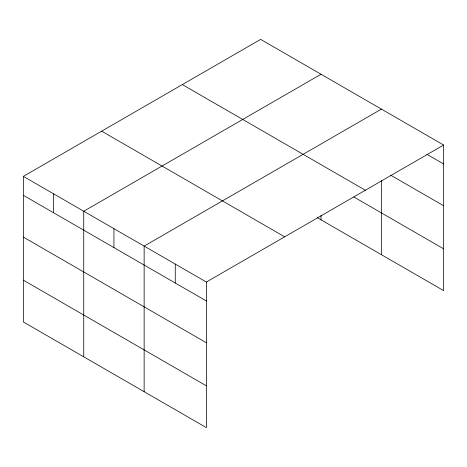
<?xml version="1.0" encoding="UTF-8"?>
<svg xmlns="http://www.w3.org/2000/svg" width="467" height="467" viewBox="0 0 467 467"><rect width="100%" height="100%" fill="white"/><g stroke="black" fill="none" stroke-linecap="round" stroke-linejoin="round"><path stroke-width="0.7" d="M23.35 176.374L206.367 282.033L206.367 427.62L23.35 321.961L23.35 176.374L260.633 39.38L443.65 145.039L443.65 290.626L317.256 217.657M321.027 74.247L83.745 211.242L83.745 356.829M381.422 109.115L144.14 246.109L144.14 391.696M206.367 282.033L443.65 145.039M426.85 154.279L443.65 163.981M390.756 175.236L443.65 205.772M182.328 84.585L365.346 190.25M353.741 196.928L443.65 248.835M101.654 131.163L284.672 236.827M23.35 195.311L206.367 300.976M23.35 237.102L206.367 342.766M23.35 280.165L206.367 385.83M381.422 180.612L381.422 254.702M321.027 215.509L321.027 219.834M175.253 264.071L175.253 283.014M113.942 228.672L113.942 247.615M53.547 193.805L53.547 212.742"/></g></svg>
